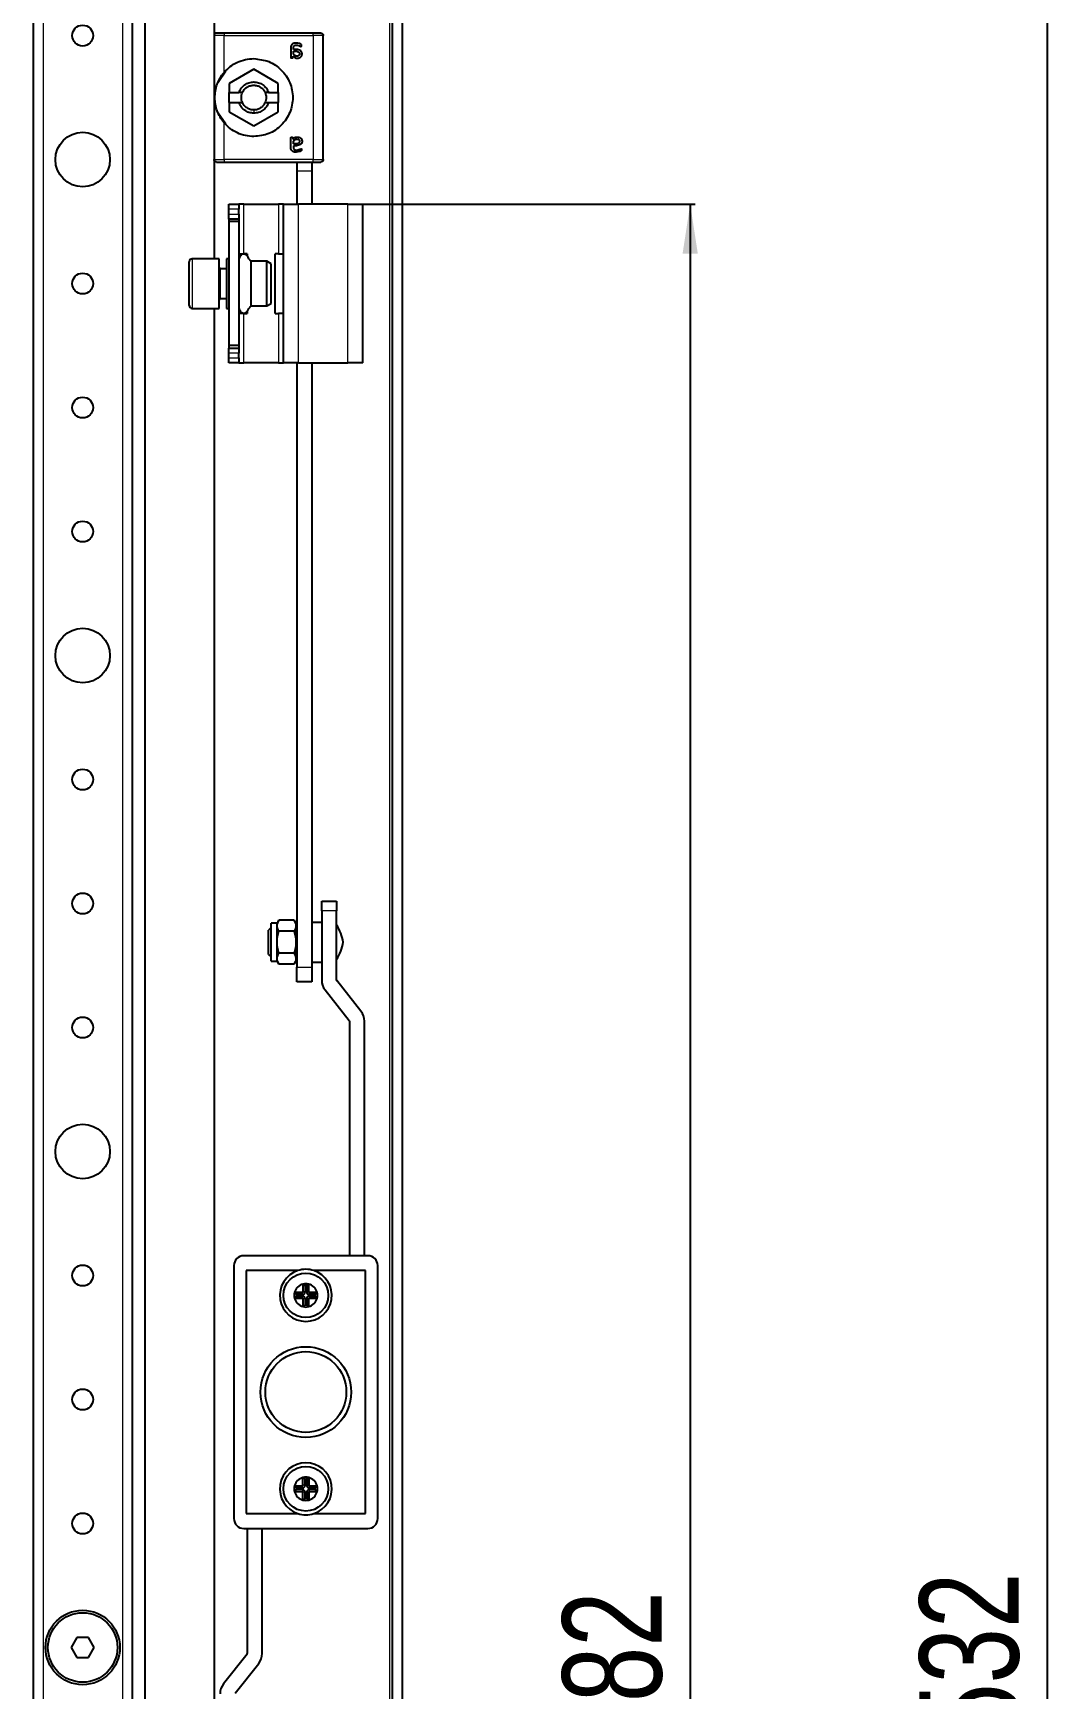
# Model space of a CAD drawing. Header units: millimetres. Extents: x -460 to 1472, y -1011 to 1043.
# Drawn here: x 1265.8 to 1471.9, y -3.3 to 330.5 of the extents above; entities that cross this region are included whole.
import ezdxf

# ---------------------------------------------------------------- set-up
doc = ezdxf.new("R2010")
doc.units = ezdxf.units.MM
doc.layers.add('FORMAT', color=7, linetype='Continuous')
doc.styles.add('SLDTEXTSTYLE0', font='TXT', dxfattribs={"width": 0.75})
doc.dimstyles.new('SLDDIMSTYLE0', dxfattribs={"dimtxt": 20, "dimasz": 10, "dimexe": 0, "dimexo": 0.0625, "dimgap": 5, "dimtad": 2, "dimdec": 1, "dimrnd": 1e-09, "dimzin": 12, "dimdsep": 46, "dimtxsty": 'SLDTEXTSTYLE0', "dimsah": 1, "dimcen": 0.09, "dimadec": 0, "dimazin": 3, "dimtfac": 1, "dimtofl": 0, "dimtmove": 0, "dimatfit": 3, "dimfxl": 0, "dimfrac": 2, "dimtolj": 1, "dimtzin": 12, "dimarcsym": 0})

# ---------------------------------------------------------------- blocks, each defined once
blk = doc.blocks.new('_D_5')
at = {"layer": 'FORMAT'}
for p, q in [((1332.32, 771.03), (1471.32, 771.03)), ((1470.32, 771.03), (1470.32, -760.97)), ((1332.32, -760.97), (1471.32, -760.97))]:
    blk.add_line(p, q, dxfattribs=at)
for points in [[(1470.32, 771.03), (1468.78, 761.03), (1471.86, 761.03)], [(1470.32, -760.97), (1471.86, -750.97), (1468.78, -750.97)]]:
    blk.add_solid(points, dxfattribs=at)
at = {"layer": 'FORMAT', "insert": (1444.54, -24.53), "char_height": 20, "attachment_point": 1, "rotation": 90, "style": 'SLDTEXTSTYLE0'}
blk.add_mtext('1532', dxfattribs=at)
blk = doc.blocks.new('_D_8')
at = {"layer": 'FORMAT'}
for p, q in [((1329.32, 296.03), (1399.32, 296.03)), ((1398.32, 296.03), (1398.32, -285.97)), ((1329.32, -285.97), (1399.32, -285.97))]:
    blk.add_line(p, q, dxfattribs=at)
for points in [[(1398.32, 296.03), (1396.78, 286.03), (1399.86, 286.03)], [(1398.32, -285.97), (1399.86, -275.97), (1396.78, -275.97)]]:
    blk.add_solid(points, dxfattribs=at)
at = {"layer": 'FORMAT', "insert": (1372.54, -17.14), "char_height": 20, "attachment_point": 1, "rotation": 90, "style": 'SLDTEXTSTYLE0'}
blk.add_mtext('582', dxfattribs=at)

msp = doc.modelspace()

# ---------------------------------------------------------------- linework, layer by layer
at = {"color": 7, "linetype": 'Continuous', "lineweight": 25}
for p, q in [((1338.31, -872.47), (1338.31, 882.53)), ((1340.31, -872.47), (1340.31, 882.53)), ((1288.31, 849.53), (1288.31, -839.47)), ((1265.81, 822.53), (1265.81, -812.47)), ((1285.81, 822.53), (1285.81, -812.47)), ((1302.31, 750.03), (1302.31, 330.2)), ((1322.31, 330.53), (1304.31, 330.53)), ((1322.91, 330.53), (1322.66, 330.53)), ((1302.31, 330.03), (1302.31, 305.03)), ((1317.76, 327.49), (1317.76, 325.62)), ((1318.29, 327.24), (1318.29, 327.45)), ((1318.67, 327.24), (1318.29, 327.24)), ((1324.31, 305.03), (1324.31, 330.03)), ((1318.21, 325.62), (1318.21, 325.9)), ((1318.29, 326.88), (1318.71, 326.88)), ((1318.29, 326.3), (1318.29, 326.88)), ((1303.14, 320.66), (1304.65, 322.91)), ((1310.31, 323.25), (1305.36, 320.39)), ((1315.26, 320.39), (1310.31, 323.25)), ((1305.36, 320.39), (1305.36, 318.53)), ((1305.36, 316.53), (1305.36, 318.53)), ((1305.36, 318.53), (1307.33, 318.53)), ((1308.02, 318.53), (1307.33, 318.53)), ((1313.3, 318.53), (1312.61, 318.53)), ((1313.3, 318.53), (1315.26, 318.53)), ((1315.26, 318.53), (1315.26, 320.39)), ((1315.26, 318.53), (1315.26, 316.53)), ((1304.65, 312.15), (1303.14, 314.4)), ((1305.36, 316.53), (1305.36, 314.67)), ((1305.36, 316.53), (1307.33, 316.53)), ((1305.36, 314.67), (1310.31, 311.81)), ((1307.33, 316.53), (1308.02, 316.53)), ((1310.31, 311.81), (1315.26, 314.67)), ((1312.61, 316.53), (1313.3, 316.53)), ((1313.3, 316.53), (1315.26, 316.53)), ((1315.26, 314.67), (1315.26, 316.53)), ((1317.76, 307.57), (1317.76, 309.44)), ((1318.21, 309.44), (1318.21, 309.16)), ((1318.29, 308.18), (1318.29, 308.76)), ((1318.71, 308.18), (1318.29, 308.18)), ((1318.67, 307.82), (1318.29, 307.82)), ((1318.29, 307.82), (1318.29, 307.61)), ((1302.31, 304.85), (1302.31, 285.03)), ((1304.31, 304.53), (1322.31, 304.53)), ((1319.01, 304.6), (1319.01, 302.73)), ((1322.01, 304.6), (1322.01, 302.73)), ((1322.66, 304.53), (1322.91, 304.53)), ((1319.01, 302.73), (1319.01, 296.03)), ((1322.01, 302.73), (1322.01, 296.03)), ((1305.31, 296.03), (1307.31, 296.03)), ((1305.31, 295.03), (1305.31, 296.03)), ((1305.31, 294.03), (1305.31, 295.03)), ((1305.31, 293.03), (1305.31, 294.03)), ((1307.31, 296.03), (1307.31, 295.03)), ((1308.31, 296.03), (1307.31, 296.03)), ((1307.31, 294.03), (1307.31, 295.03)), ((1307.31, 294.03), (1307.31, 293.03)), ((1308.31, 296.03), (1315.31, 296.03)), ((1316.31, 296.03), (1315.31, 296.03)), ((1316.31, 296.03), (1319.31, 296.03)), ((1316.31, 264.03), (1316.31, 296.03)), ((1329.31, 296.03), (1319.31, 296.03)), ((1329.31, 296.03), (1332.31, 296.03)), ((1332.31, 264.03), (1332.31, 296.03)), ((1307.31, 293.03), (1305.31, 293.03)), ((1305.31, 293.03), (1305.31, 292.53)), ((1307.31, 292.53), (1305.31, 292.53)), ((1305.31, 292.53), (1305.31, 267.53)), ((1307.31, 293.03), (1307.31, 292.53)), ((1307.31, 292.53), (1307.31, 267.53)), ((1297.31, 277.78), (1297.31, 284.43)), ((1303.31, 285.03), (1297.91, 285.03)), ((1303.31, 277.47), (1303.31, 285.03)), ((1305.31, 285.03), (1304.81, 285.03)), ((1304.81, 285.03), (1304.81, 283.82)), ((1304.81, 283.82), (1304.81, 275.03)), ((1307.31, 286.03), (1308.31, 286.03)), ((1309.01, 286.03), (1308.31, 286.03)), ((1309.01, 286.03), (1309.01, 285.58)), ((1312.95, 284.53), (1309.81, 284.53)), ((1309.81, 275.53), (1309.81, 284.53)), ((1313.81, 284.03), (1312.95, 284.53)), ((1312.95, 275.53), (1312.95, 284.53)), ((1313.81, 276.03), (1313.81, 284.03)), ((1314.61, 274.03), (1314.61, 286.03)), ((1315.31, 286.03), (1314.61, 286.03)), ((1315.31, 286.03), (1316.31, 286.03)), ((1304.81, 283.03), (1303.56, 283.03)), ((1297.31, 275.63), (1297.31, 277.78)), ((1303.31, 275.03), (1303.31, 277.47)), ((1297.91, 275.03), (1303.31, 275.03)), ((1302.31, 275.03), (1302.31, -264.97)), ((1303.56, 277.03), (1304.81, 277.03)), ((1304.81, 275.03), (1305.31, 275.03)), ((1308.31, 274.03), (1307.31, 274.03)), ((1308.31, 274.03), (1309.01, 274.03)), ((1309.01, 274.48), (1309.01, 274.03)), ((1309.81, 275.53), (1312.95, 275.53)), ((1312.95, 275.53), (1313.81, 276.03)), ((1314.61, 274.03), (1315.31, 274.03)), ((1316.31, 274.03), (1315.31, 274.03)), ((1307.31, 267.53), (1305.31, 267.53)), ((1305.31, 267.53), (1305.31, 267.03)), ((1307.31, 267.53), (1307.31, 267.03)), ((1305.31, 266.03), (1305.31, 267.03)), ((1305.31, 267.03), (1307.31, 267.03)), ((1305.31, 265.03), (1305.31, 266.03)), ((1305.31, 264.03), (1305.31, 265.03)), ((1307.31, 264.03), (1305.31, 264.03)), ((1307.31, 267.03), (1307.31, 266.03)), ((1307.31, 265.03), (1307.31, 266.03)), ((1307.31, 265.03), (1307.31, 264.03)), ((1307.31, 264.03), (1308.31, 264.03)), ((1315.31, 264.03), (1308.31, 264.03)), ((1315.31, 264.03), (1316.31, 264.03)), ((1319.31, 264.03), (1316.31, 264.03)), ((1319.01, 264.03), (1319.01, 142.23)), ((1319.31, 264.03), (1329.31, 264.03)), ((1322.01, 264.03), (1322.01, 142.23)), ((1332.31, 264.03), (1329.31, 264.03)), ((1324.01, 155.53), (1327.01, 155.53)), ((1324.01, 153.53), (1324.01, 155.53)), ((1327.01, 155.53), (1327.01, 153.53)), ((1315.01, 151.08), (1313.81, 151.08)), ((1313.81, 147.23), (1313.81, 151.08)), ((1315.36, 151.68), (1315.01, 151.08)), ((1315.01, 147.23), (1315.01, 151.08)), ((1318.47, 151.68), (1315.36, 151.68)), ((1318.81, 151.08), (1318.47, 151.68)), ((1318.81, 151.08), (1318.81, 143.38)), ((1324.01, 151.23), (1322.01, 151.23)), ((1324.01, 153.53), (1324.01, 139.6)), ((1327.01, 139.6), (1327.01, 153.53)), ((1313.81, 150.18), (1313.31, 149.68)), ((1313.31, 144.78), (1313.31, 149.68)), ((1313.81, 143.38), (1313.81, 147.23)), ((1315.01, 143.38), (1315.01, 147.23)), ((1318.47, 149.45), (1315.36, 149.45)), ((1319.01, 150.18), (1318.81, 150.18)), ((1313.31, 144.78), (1313.81, 144.28)), ((1318.47, 145), (1315.36, 145)), ((1318.81, 144.28), (1319.01, 144.28)), ((1313.81, 143.38), (1315.01, 143.38)), ((1315.01, 143.38), (1315.36, 142.78)), ((1318.47, 142.78), (1315.36, 142.78)), ((1318.47, 142.78), (1318.81, 143.38)), ((1319.01, 139.23), (1319.01, 142.23)), ((1322.01, 143.23), (1324.01, 143.23)), ((1322.01, 142.23), (1322.01, 139.23)), ((1322.01, 139.23), (1319.01, 139.23)), ((1324.7, 137.62), (1329.57, 131.44)), ((1331.93, 133.3), (1327.06, 139.48)), ((1329.61, 131.32), (1329.61, 84.03)), ((1332.61, 84.03), (1332.61, 131.32)), ((1333.31, 84.03), (1308.31, 84.03)), ((1306.31, 82.03), (1306.31, 31.03)), ((1308.81, 81.03), (1308.81, 32.03)), ((1319.21, 81.03), (1308.81, 81.03)), ((1332.81, 81.03), (1322.42, 81.03)), ((1332.81, 32.03), (1332.81, 81.03)), ((1335.31, 31.03), (1335.31, 82.03)), ((1320.21, 78.3), (1320.21, 76.73)), ((1320.65, 77.94), (1320.21, 78.3)), ((1320.65, 77.94), (1320.65, 76.73)), ((1320.98, 77.94), (1321.41, 78.3)), ((1320.98, 76.73), (1320.98, 77.94)), ((1321.41, 76.73), (1321.41, 78.3)), ((1320.11, 76.63), (1318.54, 76.63)), ((1318.91, 76.19), (1318.54, 76.63)), ((1318.91, 75.87), (1318.54, 75.43)), ((1318.54, 75.43), (1320.11, 75.43)), ((1320.11, 76.19), (1318.91, 76.19)), ((1318.91, 75.87), (1320.11, 75.87)), ((1320.21, 75.33), (1320.21, 73.76)), ((1320.65, 74.12), (1320.21, 73.76)), ((1320.65, 75.33), (1320.65, 74.12)), ((1320.98, 74.12), (1320.98, 75.33)), ((1320.98, 74.12), (1321.41, 73.76)), ((1321.41, 73.76), (1321.41, 75.33)), ((1323.09, 76.63), (1321.51, 76.63)), ((1322.72, 76.19), (1321.51, 76.19)), ((1321.51, 75.87), (1322.72, 75.87)), ((1321.51, 75.43), (1323.09, 75.43)), ((1322.72, 76.19), (1323.09, 76.63)), ((1322.72, 75.87), (1323.09, 75.43)), ((1318.91, 37.19), (1318.54, 37.63)), ((1318.54, 37.63), (1320.11, 37.63)), ((1318.91, 36.87), (1318.54, 36.43)), ((1318.91, 37.19), (1320.11, 37.19)), ((1320.11, 36.87), (1318.91, 36.87)), ((1320.21, 37.73), (1320.21, 39.3)), ((1320.65, 38.94), (1320.21, 39.3)), ((1320.65, 37.73), (1320.65, 38.94)), ((1320.98, 38.94), (1321.41, 39.3)), ((1320.98, 38.94), (1320.98, 37.73)), ((1321.41, 39.3), (1321.41, 37.73)), ((1321.51, 37.63), (1323.09, 37.63)), ((1321.51, 37.19), (1322.72, 37.19)), ((1322.72, 36.87), (1321.51, 36.87)), ((1322.72, 37.19), (1323.09, 37.63)), ((1322.72, 36.87), (1323.09, 36.43)), ((1320.11, 36.43), (1318.54, 36.43)), ((1320.21, 34.76), (1320.21, 36.33)), ((1320.65, 35.12), (1320.21, 34.76)), ((1320.65, 35.12), (1320.65, 36.33)), ((1320.98, 36.33), (1320.98, 35.12)), ((1320.98, 35.12), (1321.41, 34.76)), ((1321.41, 36.33), (1321.41, 34.76)), ((1323.09, 36.43), (1321.51, 36.43)), ((1308.81, 32.03), (1319.21, 32.03)), ((1322.42, 32.03), (1332.81, 32.03)), ((1308.31, 29.03), (1333.31, 29.03)), ((1309.01, 29.03), (1309.01, 3.8)), ((1312.01, 3.8), (1312.01, 29.03)), ((1274.66, 7.03), (1273.51, 5.03)), ((1276.97, 7.03), (1274.66, 7.03)), ((1278.12, 5.03), (1276.97, 7.03)), ((1273.51, 5.03), (1274.66, 3.03)), ((1276.97, 3.03), (1278.12, 5.03)), ((1308.97, 3.68), (1304.21, -2.3)), ((1274.66, 3.03), (1276.97, 3.03)), ((1306.56, -4.16), (1311.32, 1.81))]:
    msp.add_line(p, q, dxfattribs=at)
at = {"color": 8, "linetype": 'Continuous', "lineweight": 18}
for p, q in [((1337.71, 879.93), (1337.71, -869.87)), ((1267.81, 822.53), (1267.81, -812.47)), ((1283.81, 822.53), (1283.81, -812.47)), ((1304.31, 322.59), (1304.31, 330.03)), ((1304.31, 330.03), (1322.31, 330.03)), ((1322.31, 330.03), (1322.31, 305.03)), ((1310.31, 315.03), (1310.31, 314.38)), ((1304.31, 305.03), (1304.31, 312.47)), ((1322.31, 305.03), (1304.31, 305.03)), ((1319.01, 302.73), (1322.01, 302.73)), ((1307.31, 295.03), (1305.31, 295.03)), ((1305.31, 294.03), (1307.31, 294.03)), ((1308.31, 286.03), (1308.31, 296.03)), ((1315.31, 296.03), (1315.31, 286.03)), ((1319.31, 264.03), (1319.31, 296.03)), ((1329.31, 264.03), (1329.31, 296.03)), ((1297.91, 285.03), (1297.91, 277.47)), ((1303.56, 283.03), (1303.56, 277.03)), ((1297.91, 277.47), (1297.91, 275.03)), ((1308.31, 264.03), (1308.31, 274.03)), ((1315.31, 274.03), (1315.31, 264.03)), ((1307.31, 266.03), (1305.31, 266.03)), ((1305.31, 265.03), (1307.31, 265.03)), ((1327.01, 153.53), (1324.01, 153.53)), ((1319.01, 142.23), (1322.01, 142.23)), ((1320.11, 76.19), (1320.11, 76.63)), ((1320.11, 75.87), (1320.11, 75.43)), ((1320.65, 76.73), (1320.21, 76.73)), ((1320.65, 75.33), (1320.21, 75.33)), ((1320.98, 76.73), (1321.41, 76.73)), ((1320.98, 75.33), (1321.41, 75.33)), ((1321.51, 76.19), (1321.51, 76.63)), ((1321.51, 75.87), (1321.51, 75.43)), ((1320.11, 37.19), (1320.11, 37.63)), ((1320.11, 36.87), (1320.11, 36.43)), ((1320.65, 37.73), (1320.21, 37.73)), ((1320.98, 37.73), (1321.41, 37.73)), ((1321.51, 37.19), (1321.51, 37.63)), ((1321.51, 36.87), (1321.51, 36.43)), ((1320.65, 36.33), (1320.21, 36.33)), ((1320.98, 36.33), (1321.41, 36.33))]:
    msp.add_line(p, q, dxfattribs=at)
at = {"color": 7, "linetype": 'Continuous', "lineweight": 25}
for centre, radius in [((1275.81, 330.03), 2.1), ((1275.81, 305.03), 5.5), ((1275.81, 280.03), 2.1), ((1275.81, 255.03), 2.1), ((1275.81, 230.03), 2.1), ((1275.81, 205.03), 5.5), ((1275.81, 180.03), 2.1), ((1275.81, 155.03), 2.1), ((1275.81, 130.03), 2.1), ((1275.81, 105.03), 5.5), ((1275.81, 80.03), 2.1), ((1320.81, 76.03), 4.5), ((1320.81, 56.53), 9.15), ((1320.81, 56.53), 8.15), ((1275.81, 55.03), 2.1), ((1320.81, 37.03), 4.5), ((1275.81, 30.03), 2.1), ((1275.81, 5.03), 7.5), ((1275.81, 5.03), 7)]:
    msp.add_circle(centre, radius, dxfattribs=at)
for centre, radius, start, end in [((1297.91, 284.43), 0.6, 90, 180), ((1303.56, 283.28), 0.25, 180, 270), ((1297.91, 275.63), 0.6, 180, 270), ((1303.56, 276.78), 0.25, 90, 180), ((1320.37, 146.27), 8, 6.8819, 33.8709), ((1320.37, 148.19), 8, 326.1291, 353.1181), ((1327.21, 139.6), 3.2, 180, 218.264), ((1327.21, 139.6), 0.2, 180, 218.264), ((1329.41, 131.32), 0.2, 0, 38.264), ((1329.41, 131.32), 3.2, 0, 38.264), ((1308.31, 82.03), 2, 90, 180), ((1333.31, 82.03), 2, 0, 90), ((1320.81, 76.03), 5.25, 107.7528, 72.2472), ((1320.81, 76.03), 5.25, 72.2472, 107.7528), ((1320.81, 76.03), 2.35, 104.7925, 165.2075), ((1320.81, 76.03), 2.35, 75.2075, 104.7925), ((1320.81, 76.03), 1.91, 85.1056, 94.8944), ((1320.81, 76.03), 2.35, 14.7925, 75.2075), ((1320.81, 76.03), 2.35, 165.2075, 194.7925), ((1320.81, 76.03), 2.35, 194.7925, 255.2075), ((1320.81, 76.03), 1.91, 175.1056, 184.8944), ((1320.11, 76.73), 0.1, 270, 0), ((1320.11, 76.73), 0.537, 270, 0), ((1320.11, 75.33), 0.537, 0, 90), ((1320.11, 75.33), 0.1, 0, 90), ((1320.81, 76.03), 2.35, 255.2075, 284.7925), ((1320.81, 76.03), 1.91, 265.1056, 274.8944), ((1321.51, 76.73), 0.537, 180, 270), ((1321.51, 75.33), 0.537, 90, 180), ((1321.51, 76.73), 0.1, 180, 270), ((1320.81, 76.03), 2.35, 284.7925, 345.2075), ((1321.51, 75.33), 0.1, 90, 180), ((1320.81, 76.03), 1.91, 355.1056, 4.8944), ((1320.81, 76.03), 2.35, 345.2075, 14.7925), ((1320.81, 37.03), 5.25, 287.7528, 252.2472), ((1320.81, 37.03), 2.35, 165.2075, 194.7925), ((1320.81, 37.03), 2.35, 104.7925, 165.2075), ((1320.81, 37.03), 1.91, 175.1056, 184.8944), ((1320.11, 37.73), 0.1, 270, 0), ((1320.11, 37.73), 0.537, 270, 0), ((1320.11, 36.33), 0.537, 0, 90), ((1320.81, 37.03), 2.35, 75.2075, 104.7925), ((1320.81, 37.03), 1.91, 85.1056, 94.8944), ((1321.51, 37.73), 0.537, 180, 270), ((1321.51, 36.33), 0.537, 90, 180), ((1320.81, 37.03), 2.35, 14.7925, 75.2075), ((1321.51, 37.73), 0.1, 180, 270), ((1320.81, 37.03), 1.91, 355.1056, 4.8944), ((1320.81, 37.03), 2.35, 345.2075, 14.7925), ((1320.81, 37.03), 2.35, 194.7925, 255.2075), ((1320.11, 36.33), 0.1, 0, 90), ((1320.81, 37.03), 2.35, 255.2075, 284.7925), ((1320.81, 37.03), 1.91, 265.1056, 274.8944), ((1320.81, 37.03), 2.35, 284.7925, 345.2075), ((1321.51, 36.33), 0.1, 90, 180), ((1308.31, 31.03), 2, 180, 270), ((1320.81, 37.03), 5.25, 252.2472, 287.7528), ((1333.31, 31.03), 2, 270, 0), ((1308.81, 3.8), 0.2, 321.4416, 0), ((1308.81, 3.8), 3.2, 321.4416, 0), ((1306.71, -4.29), 3.2, 141.4416, 180)]:
    msp.add_arc(centre, radius, start, end, dxfattribs=at)
for points in [[(1302.81, 330.53), (1302.75, 330.52), (1302.62, 330.51), (1302.45, 330.39), (1302.34, 330.23), (1302.32, 330.1), (1302.31, 330.03)], [(1304.31, 330.53), (1304.12, 330.53), (1303.72, 330.53), (1303.23, 330.53), (1302.88, 330.53), (1302.84, 330.53), (1302.81, 330.53)], [(1323.81, 330.53), (1323.79, 330.53), (1323.75, 330.53), (1323.4, 330.53), (1322.9, 330.53), (1322.51, 330.53), (1322.31, 330.53)], [(1323.81, 330.53), (1323.88, 330.52), (1324.01, 330.51), (1324.18, 330.39), (1324.29, 330.23), (1324.31, 330.1), (1324.31, 330.03)], [(1304.31, 322.59), (1304.71, 323), (1305.5, 323.83), (1306.98, 324.7), (1308.61, 325.27), (1309.75, 325.34), (1310.31, 325.38)], [(1310.31, 325.38), (1311.34, 325.26), (1313.4, 325.03), (1316.01, 323.21), (1317.76, 320.62), (1318.37, 317.53), (1317.76, 314.44), (1316.01, 311.85), (1313.4, 310.03), (1311.34, 309.8), (1310.31, 309.68)], [(1307.33, 318.53), (1307.46, 318.83), (1307.72, 319.43), (1308.45, 320.13), (1309.33, 320.58), (1310.31, 320.73), (1311.3, 320.58), (1312.18, 320.13), (1312.91, 319.43), (1313.17, 318.83), (1313.3, 318.53)], [(1308.02, 316.53), (1307.96, 316.69), (1307.85, 317.01), (1307.8, 317.53), (1307.85, 318.05), (1307.96, 318.37), (1308.02, 318.53)], [(1308.02, 318.53), (1308.14, 318.74), (1308.37, 319.17), (1308.93, 319.65), (1309.59, 319.97), (1310.07, 320.01), (1310.31, 320.03)], [(1310.31, 320.03), (1310.56, 320.01), (1311.04, 319.97), (1311.7, 319.65), (1312.26, 319.17), (1312.49, 318.74), (1312.61, 318.53)], [(1312.61, 318.53), (1312.67, 318.37), (1312.78, 318.05), (1312.83, 317.53), (1312.78, 317.01), (1312.67, 316.69), (1312.61, 316.53)], [(1310.31, 314.38), (1309.99, 314.41), (1309.33, 314.47), (1308.45, 314.94), (1307.72, 315.63), (1307.46, 316.23), (1307.33, 316.53)], [(1310.31, 315.03), (1310.07, 315.05), (1309.59, 315.09), (1308.93, 315.41), (1308.37, 315.89), (1308.14, 316.32), (1308.02, 316.53)], [(1313.3, 316.53), (1313.17, 316.23), (1312.91, 315.63), (1312.18, 314.94), (1311.3, 314.47), (1310.64, 314.41), (1310.31, 314.38)], [(1312.61, 316.53), (1312.49, 316.32), (1312.26, 315.89), (1311.7, 315.41), (1311.04, 315.09), (1310.56, 315.05), (1310.31, 315.03)], [(1310.31, 309.68), (1309.75, 309.72), (1308.61, 309.79), (1306.98, 310.36), (1305.5, 311.23), (1304.71, 312.06), (1304.31, 312.47)], [(1302.81, 304.53), (1302.75, 304.54), (1302.62, 304.55), (1302.45, 304.67), (1302.34, 304.83), (1302.32, 304.96), (1302.31, 305.03)], [(1302.81, 304.53), (1302.84, 304.53), (1302.88, 304.53), (1303.23, 304.53), (1303.72, 304.53), (1304.12, 304.53), (1304.31, 304.53)], [(1322.31, 304.53), (1322.51, 304.53), (1322.9, 304.53), (1323.4, 304.53), (1323.75, 304.53), (1323.79, 304.53), (1323.81, 304.53)], [(1324.31, 305.03), (1324.31, 304.96), (1324.29, 304.83), (1324.18, 304.67), (1324.01, 304.55), (1323.88, 304.54), (1323.81, 304.53)]]:
    msp.add_open_spline(points, degree=3, dxfattribs=at)
at = {"color": 8, "linetype": 'Continuous', "lineweight": 18}
for points in [[(1304.31, 330.53), (1304.31, 330.52), (1304.31, 330.51), (1304.31, 330.39), (1304.31, 330.23), (1304.31, 330.1), (1304.31, 330.03)], [(1322.31, 330.03), (1322.31, 330.1), (1322.31, 330.23), (1322.31, 330.39), (1322.31, 330.51), (1322.31, 330.52), (1322.31, 330.53)], [(1304.31, 330.03), (1304.05, 330.03), (1303.53, 330.03), (1302.87, 330.03), (1302.4, 330.03), (1302.34, 330.03), (1302.31, 330.03)], [(1324.31, 330.03), (1324.28, 330.03), (1324.22, 330.03), (1323.76, 330.03), (1323.1, 330.03), (1322.58, 330.03), (1322.31, 330.03)], [(1302.31, 305.03), (1302.34, 305.03), (1302.4, 305.03), (1302.87, 305.03), (1303.53, 305.03), (1304.05, 305.03), (1304.31, 305.03)], [(1304.31, 305.03), (1304.31, 304.96), (1304.31, 304.83), (1304.31, 304.67), (1304.31, 304.55), (1304.31, 304.54), (1304.31, 304.53)], [(1322.31, 304.53), (1322.31, 304.54), (1322.31, 304.55), (1322.31, 304.67), (1322.31, 304.83), (1322.31, 304.96), (1322.31, 305.03)], [(1322.31, 305.03), (1322.58, 305.03), (1323.1, 305.03), (1323.76, 305.03), (1324.22, 305.03), (1324.28, 305.03), (1324.31, 305.03)]]:
    msp.add_open_spline(points, degree=3, dxfattribs=at)
at = {"color": 7, "linetype": 'Continuous', "lineweight": 25}
for points, knots in [([(1318.87, 328.53), (1318.72, 328.52), (1318.5, 328.51), (1318.22, 328.42), (1318.03, 328.3), (1317.89, 328.13), (1317.77, 327.86), (1317.76, 327.63), (1317.76, 327.49)], [0, 0, 0, 0, 0.250089, 0.382495, 0.500259, 0.622163, 0.750133, 1, 1, 1, 1]), ([(1318.29, 327.45), (1318.29, 327.54), (1318.3, 327.68), (1318.35, 327.85), (1318.43, 327.96), (1318.53, 328.04), (1318.66, 328.09), (1318.79, 328.12), (1318.88, 328.12), (1318.92, 328.12)], [0, 0, 0, 0, 0.250023, 0.382539, 0.499802, 0.620838, 0.749652, 0.874777, 1, 1, 1, 1]), ([(1320.05, 326.31), (1320.05, 326.39), (1320.04, 326.55), (1319.94, 326.77), (1319.79, 326.94), (1319.52, 327.11), (1319.13, 327.22), (1318.82, 327.23), (1318.67, 327.24)], [0, 0, 0, 0, 0.125049, 0.249886, 0.370856, 0.49982, 0.749609, 1, 1, 1, 1]), ([(1319.93, 328.03), (1319.93, 328.09), (1319.93, 328.17), (1319.87, 328.26), (1319.73, 328.35), (1319.4, 328.48), (1319.08, 328.51), (1318.87, 328.53)], [0, 0, 0, 0, 0.1246927, 0.1871822, 0.2497734, 0.5000394, 1, 1, 1, 1]), ([(1318.92, 328.12), (1319.08, 328.1), (1319.33, 328.07), (1319.58, 327.95), (1319.7, 327.88), (1319.77, 327.84), (1319.81, 327.83), (1319.83, 327.82)], [0, 0, 0, 0, 0.4987, 0.749508, 0.874949, 0.946783, 1, 1, 1, 1]), ([(1319.83, 327.82), (1319.84, 327.83), (1319.86, 327.83), (1319.88, 327.84), (1319.89, 327.85), (1319.91, 327.87), (1319.92, 327.91), (1319.93, 327.96), (1319.93, 328), (1319.93, 328.02), (1319.93, 328.03)], [0, 0, 0, 0, 0.128825, 0.180169, 0.243397, 0.36986, 0.499864, 0.749649, 0.843476, 1, 1, 1, 1]), ([(1317.76, 325.62), (1317.76, 325.61), (1317.76, 325.59), (1317.77, 325.57), (1317.8, 325.55), (1317.87, 325.53), (1317.94, 325.53), (1317.98, 325.53)], [0, 0, 0, 0, 0.124881, 0.183376, 0.250934, 0.500336, 1, 1, 1, 1]), ([(1317.98, 325.53), (1318.03, 325.53), (1318.1, 325.53), (1318.17, 325.55), (1318.2, 325.57), (1318.21, 325.59), (1318.21, 325.61), (1318.21, 325.62)], [0, 0, 0, 0, 0.499718, 0.749437, 0.810587, 0.875078, 1, 1, 1, 1]), ([(1318.21, 325.9), (1318.34, 325.79), (1318.52, 325.62), (1318.8, 325.51), (1318.96, 325.48), (1319.05, 325.47), (1319.09, 325.47)], [0, 0, 0, 0, 0.499113, 0.749325, 0.874665, 1, 1, 1, 1]), ([(1319.01, 325.88), (1318.94, 325.89), (1318.79, 325.9), (1318.53, 326.04), (1318.38, 326.19), (1318.29, 326.3)], [0, 0, 0, 0, 0.249939, 0.499864, 1, 1, 1, 1]), ([(1318.71, 326.88), (1318.82, 326.88), (1319, 326.87), (1319.22, 326.81), (1319.37, 326.72), (1319.46, 326.62), (1319.51, 326.49), (1319.52, 326.4), (1319.52, 326.35)], [0, 0, 0, 0, 0.279652, 0.500248, 0.629485, 0.750186, 0.875763, 1, 1, 1, 1]), ([(1319.52, 326.35), (1319.52, 326.29), (1319.51, 326.19), (1319.44, 326.07), (1319.38, 326), (1319.3, 325.94), (1319.2, 325.91), (1319.11, 325.89), (1319.04, 325.88), (1319.01, 325.88)], [0, 0, 0, 0, 0.2491681, 0.3736348, 0.4993903, 0.6193944, 0.7496557, 0.8747703, 1, 1, 1, 1]), ([(1319.09, 325.47), (1319.21, 325.48), (1319.39, 325.49), (1319.62, 325.58), (1319.77, 325.67), (1319.9, 325.8), (1320.02, 326.01), (1320.04, 326.19), (1320.05, 326.31)], [0, 0, 0, 0, 0.25007, 0.379181, 0.500499, 0.62417, 0.750842, 1, 1, 1, 1]), ([(1304.31, 312.47), (1304.03, 312.85), (1303.46, 313.6), (1302.9, 314.85), (1302.55, 316.13), (1302.42, 317.53), (1302.55, 318.93), (1302.9, 320.21), (1303.46, 321.46), (1304.03, 322.22), (1304.31, 322.59)], [0, 0, 0, 0, 0.125762, 0.25037, 0.375307, 0.500139, 0.62481, 0.749763, 0.874888, 1, 1, 1, 1]), ([(1317.76, 309.44), (1317.76, 309.45), (1317.76, 309.47), (1317.77, 309.49), (1317.8, 309.51), (1317.87, 309.53), (1317.94, 309.53), (1317.98, 309.53)], [0, 0, 0, 0, 0.124884, 0.186377, 0.250914, 0.500322, 1, 1, 1, 1]), ([(1318.87, 306.53), (1318.79, 306.53), (1318.65, 306.53), (1318.43, 306.57), (1318.21, 306.64), (1318.03, 306.76), (1317.89, 306.93), (1317.77, 307.2), (1317.76, 307.42), (1317.76, 307.57)], [0, 0, 0, 0, 0.125255, 0.250437, 0.383066, 0.500493, 0.622629, 0.75025, 1, 1, 1, 1]), ([(1317.98, 309.53), (1318.03, 309.53), (1318.09, 309.53), (1318.16, 309.51), (1318.18, 309.5), (1318.2, 309.49), (1318.21, 309.47), (1318.21, 309.45), (1318.21, 309.44)], [0, 0, 0, 0, 0.4991618, 0.6442419, 0.7496985, 0.8136051, 0.8752168, 1, 1, 1, 1]), ([(1318.21, 309.16), (1318.34, 309.27), (1318.52, 309.44), (1318.84, 309.57), (1319.01, 309.58), (1319.09, 309.59)], [0, 0, 0, 0, 0.499364, 0.749701, 1, 1, 1, 1]), ([(1318.29, 308.76), (1318.38, 308.87), (1318.53, 309.03), (1318.76, 309.14), (1318.9, 309.17), (1318.97, 309.18), (1319.01, 309.18)], [0, 0, 0, 0, 0.499765, 0.749504, 0.874771, 1, 1, 1, 1]), ([(1318.29, 307.61), (1318.29, 307.56), (1318.29, 307.47), (1318.31, 307.34), (1318.35, 307.21), (1318.43, 307.1), (1318.53, 307.02), (1318.7, 306.95), (1318.83, 306.95), (1318.92, 306.94)], [0, 0, 0, 0, 0.125295, 0.250514, 0.383518, 0.50035, 0.621938, 0.750243, 1, 1, 1, 1]), ([(1320.05, 308.74), (1320.05, 308.71), (1320.05, 308.63), (1320.02, 308.47), (1319.94, 308.29), (1319.78, 308.11), (1319.52, 307.95), (1319.13, 307.84), (1318.82, 307.83), (1318.67, 307.82)], [0, 0, 0, 0, 0.062637, 0.125278, 0.250072, 0.374841, 0.499994, 0.749696, 1, 1, 1, 1]), ([(1319.52, 308.71), (1319.52, 308.66), (1319.51, 308.57), (1319.46, 308.44), (1319.37, 308.34), (1319.22, 308.25), (1319, 308.19), (1318.82, 308.18), (1318.71, 308.18)], [0, 0, 0, 0, 0.124446, 0.249795, 0.37, 0.499734, 0.719932, 1, 1, 1, 1]), ([(1318.92, 306.94), (1319.09, 306.96), (1319.4, 306.98), (1319.66, 307.19), (1319.81, 307.23), (1319.83, 307.24)], [0, 0, 0, 0, 0.498852, 0.946609, 1, 1, 1, 1]), ([(1319.01, 309.18), (1319.07, 309.17), (1319.17, 309.17), (1319.3, 309.12), (1319.38, 309.06), (1319.44, 308.99), (1319.49, 308.9), (1319.52, 308.8), (1319.52, 308.74), (1319.52, 308.71)], [0, 0, 0, 0, 0.249623, 0.37714, 0.499734, 0.62273, 0.749812, 0.874876, 1, 1, 1, 1]), ([(1319.09, 309.59), (1319.21, 309.58), (1319.39, 309.57), (1319.62, 309.48), (1319.77, 309.39), (1319.9, 309.26), (1320.02, 309.05), (1320.04, 308.87), (1320.05, 308.74)], [0, 0, 0, 0, 0.25007, 0.379559, 0.500499, 0.624556, 0.750843, 1, 1, 1, 1]), ([(1319.83, 307.24), (1319.84, 307.23), (1319.86, 307.23), (1319.88, 307.22), (1319.89, 307.21), (1319.91, 307.19), (1319.93, 307.12), (1319.93, 307.07), (1319.93, 307.03)], [0, 0, 0, 0, 0.13107, 0.182437, 0.243796, 0.371388, 0.500442, 1, 1, 1, 1]), ([(1319.93, 307.03), (1319.93, 307), (1319.93, 306.95), (1319.92, 306.86), (1319.87, 306.8), (1319.73, 306.71), (1319.4, 306.58), (1319.08, 306.55), (1318.87, 306.53)], [0, 0, 0, 0, 0.062686, 0.125173, 0.187628, 0.250185, 0.500314, 1, 1, 1, 1]), ([(1309.81, 284.53), (1309.64, 284.68), (1309.29, 284.99), (1309.1, 285.56), (1308.73, 285.86), (1308.4, 285.99), (1308.04, 285.96), (1307.69, 285.77), (1307.44, 285.41), (1307.36, 285.11), (1307.31, 284.96)], [0, 0, 0, 0, 0.185676, 0.371025, 0.466937, 0.562172, 0.656347, 0.751553, 0.873842, 1, 1, 1, 1]), ([(1307.31, 275.1), (1307.36, 274.95), (1307.44, 274.65), (1307.69, 274.29), (1308.04, 274.1), (1308.4, 274.07), (1308.73, 274.2), (1309.1, 274.5), (1309.29, 275.07), (1309.64, 275.38), (1309.81, 275.53)], [0, 0, 0, 0, 0.1261582, 0.2484472, 0.3436534, 0.4378284, 0.5330628, 0.6289748, 0.8143244, 1, 1, 1, 1]), ([(1315.36, 149.45), (1315.18, 149.85), (1314.85, 150.6), (1315.2, 151.34), (1315.36, 151.68)], [0, 0, 0, 0, 0.534707, 1, 1, 1, 1]), ([(1318.47, 151.68), (1318.65, 151.28), (1318.98, 150.54), (1318.63, 149.8), (1318.47, 149.45)], [0, 0, 0, 0, 0.534707, 1, 1, 1, 1]), ([(1315.36, 145), (1315.19, 145.76), (1314.84, 147.24), (1315.19, 148.73), (1315.36, 149.45)], [0, 0, 0, 0, 0.508481, 1, 1, 1, 1]), ([(1318.47, 149.45), (1318.64, 148.7), (1318.98, 147.22), (1318.64, 145.73), (1318.47, 145)], [0, 0, 0, 0, 0.508481, 1, 1, 1, 1]), ([(1315.36, 142.78), (1315.18, 143.18), (1314.85, 143.92), (1315.2, 144.66), (1315.36, 145)], [0, 0, 0, 0, 0.534707, 1, 1, 1, 1]), ([(1318.47, 145), (1318.65, 144.61), (1318.98, 143.86), (1318.63, 143.12), (1318.47, 142.78)], [0, 0, 0, 0, 0.534707, 1, 1, 1, 1])]:
    msp.add_open_spline(points, degree=3, knots=knots, dxfattribs=at)

# ---------------------------------------------------------------- dimensions: what is measured, and where the dimension line sits
at = {"layer": 'FORMAT'}
for base, p1, p2, picture, middle in [((1470.32, -760.97), (1332.31, 771.03), (1332.31, -760.97), '_D_5', (1470.32, 5.03)), ((1398.32, -285.97), (1329.31, 296.03), (1329.31, -285.97), '_D_8', (1398.32, 5.03))]:
    dim = msp.add_linear_dim(base=base, p1=p1, p2=p2, angle=90, dimstyle='SLDDIMSTYLE0', dxfattribs=at)
    dim.commit()
    dim.dimension.update_dxf_attribs({"geometry": picture, "text_midpoint": middle, "dimtype": 160})

doc.saveas('drawing.dxf')
